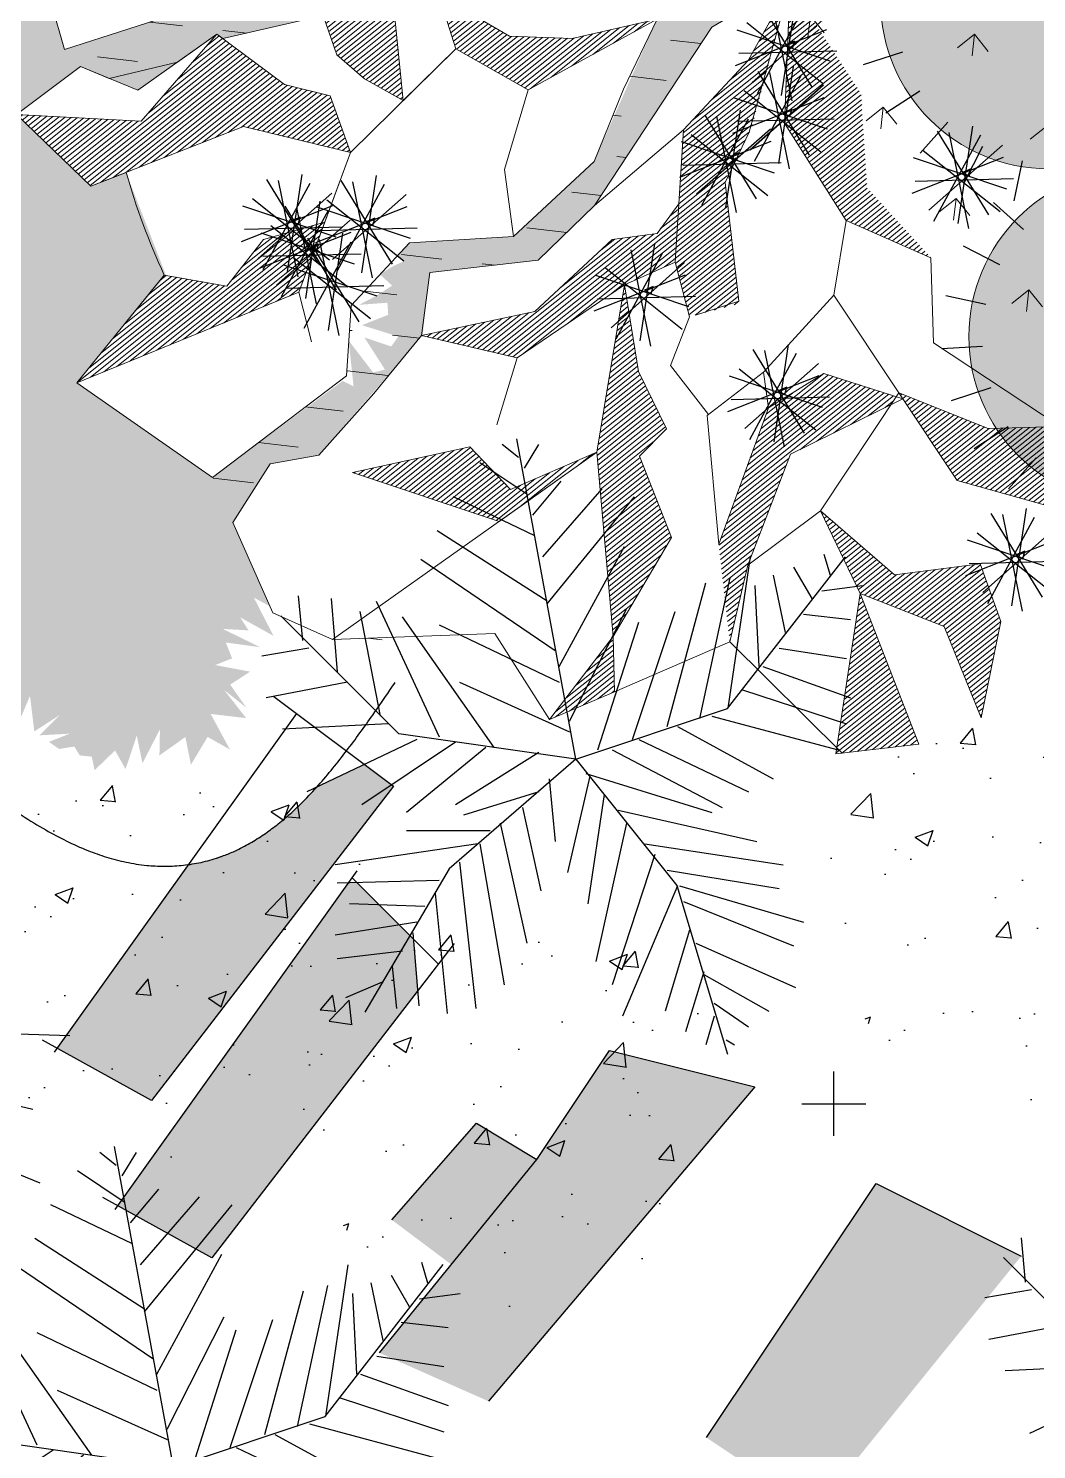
# Model space of a CAD drawing. Header units: millimetres. Extents: x 1933 to 24107, y 1228 to 18074.
# Drawn here: x 21307 to 22303, y 2231 to 3635 of the extents above; entities that cross this region are included whole.
import ezdxf

# ---------------------------------------------------------------- set-up
doc = ezdxf.new("R2010")
doc.units = ezdxf.units.MM
doc.layers.add('marc det', color=74, linetype='Continuous', lineweight=18)
doc.styles.add('ATTR', font='romans.shx', dxfattribs={"width": 0.8, "height": 0.470416})
pattern_1 = [(135, (36861.924, 7111.342), (-5.6669761, -5.6669761), [])]

# ---------------------------------------------------------------- blocks, each defined once
blk = doc.blocks.new('alp hill')
at = {"lineweight": -2}
h = blk.add_hatch(dxfattribs=at)
h.set_pattern_fill('ANSI31', color=49, scale=2.524194, angle=90, style=0)
h.set_pattern_definition(pattern_1)
h.paths.add_polyline_path([(72791.8, -3027.4), (72912.7, -3096.5), (72898.2, -3204.6)])
h.paths.add_polyline_path([(72350.3, -3468.7), (72648.8, -3405.3), (72825.1, -3562.7), (72664.3, -3470.3), (72574.8, -3545.1)])
h.paths.add_polyline_path([(73361.4, -3023.6), (73522.3, -3061), (73373.7, -3344.1)])
h.paths.add_polyline_path([(73277.5, -3497.6), (73436.6, -3388.2), (73602.9, -3428.5), (73655.8, -3320.3), (73638.7, -3126.8), (73545.6, -3297.7), (73373.7, -3344.1)])
h.paths.add_polyline_path([(71600.5, -4788.1), (72001.3, -4826.8), (72177.3, -4662.1), (72065.9, -4749.3)])
h.paths.add_polyline_path([(71749.4, -4395.7), (72027.2, -4480.1), (72161.2, -4476.7), (72033.6, -4378.5)])
h.paths.add_polyline_path([(72275.1, -4097.1), (72222.5, -4203.5), (72130.6, -4215.5), (71986.7, -4299.4), (71856.9, -4111.6), (71610.6, -4097.1), (71772.7, -3973), (72059, -4124.1)])
h.paths.add_polyline_path([(71788.9, -3584.2), (71936.5, -3814.8), (72061.8, -3807.1), (72123.8, -3906.5), (72240, -3954.1), (72204.9, -3811)])
h = blk.add_hatch(dxfattribs=at)
h.set_pattern_fill('ANSI31', color=49, scale=2.524194, angle=90, style=0)
h.set_pattern_definition(pattern_1)
h.paths.add_polyline_path([(73405.4, -3746.2), (73588.1, -3696.4), (73729.4, -3715.9), (73744.4, -3554), (73538.9, -3587.5)])
h.paths.add_polyline_path([(72842.3, -3897.5), (72825.1, -3562.7), (72898.2, -3204.6), (72991, -3412), (72910.2, -3564.9), (72957, -3624.4), (72889, -3730.5)])
h.paths.add_polyline_path([(72413.4, -4426.1), (72561.6, -4360.2), (72685.4, -4370.1), (72847.8, -4426.5), (72610.1, -4259.1), (72458.8, -4323.9)])
h.paths.add_polyline_path([(72883.9, -4841.1), (73082.7, -4811.3), (73166.1, -4847.4), (73138.3, -4689.1), (73149.4, -4636.4), (73101.1, -4523), (72938.4, -4691.2)])
h.paths.add_polyline_path([(72560.3, -4642.7), (72287.6, -4580.4), (72211.3, -4914), (72378.6, -4786.9), (72484.9, -4786.9), (72579.9, -4826.1), (72613.5, -4725.5)])
h = blk.add_hatch(dxfattribs=at)
h.set_pattern_fill('ANSI31', color=49, scale=2.524194, angle=90, style=0)
h.set_pattern_definition(pattern_1)
h.paths.add_polyline_path([(73206.2, -3602), (73146.6, -3374.3), (73128.4, -3219.8), (73085.1, -3409.2), (73152.6, -3688), (73253.3, -3767.9), (73401.3, -3738.3), (73392.9, -3721.9)])
h = blk.add_hatch(dxfattribs=at)
h.set_pattern_fill('DASH', color=121, scale=25.241935, style=0)
h.set_pattern_definition([(0, (36861.92, 7111.34), (80.14315, 80.14315), [80.14315, -80.14315])])
h.paths.add_polyline_path([(72956.7, -4423.2), (72766.1, -4046.7), (72667.8, -3926.7), (72457.3, -3878.7), (72455.3, -3753), (72374.1, -3628.9), (72280.1, -3495.5), (72186.1, -3467.4), (72126.2, -3344.5), (72076, -3428.3), (72316.7, -3657.4), (72310.5, -3796.3), (72410.8, -3932.6), (72613.8, -3968.3), (72755.7, -4132.9), (72797.3, -4281.7), (72847.8, -4426.5), (72676.8, -4408.2), (72530.4, -4447.3), (72435.6, -4500.9), (72413.4, -4426.1), (72332.5, -4371), (72191.3, -4359.5), (71998.9, -4292.3), (71986.7, -4299.4), (71915.2, -4235.7), (71784.8, -4188.8), (71725.9, -4205.6), (71690.5, -4235.5), (71933.9, -4345.2), (72085.2, -4348.2), (72257.4, -4404.5), (72373.1, -4538), (72569, -4517.2), (72632.9, -4429.4), (72810.8, -4521.5), (73012.8, -4517.4), (73073.8, -4551.2), (73096.1, -4528.2)])
h = blk.add_hatch()
h.set_pattern_fill('GRASS', color=112, scale=9.087097, style=0)
h.set_pattern_definition([(90, (-179718.35, -218660.92), (-163.2088, 163.2088), [43.2773, -283.1403]), (45, (-179718.35, -218660.92), (-163.20891, 163.20891), [43.2773, -187.53496]), (135, (-179718.35, -218660.92), (-163.20891, -163.20891), [43.2773, -187.53496])])
h.paths.add_polyline_path([(73716.4, -3722.5), (73462, -3852.1), (73437.9, -4018.8), (73263.2, -4073), (73121.1, -4250.6), (73101.1, -4523), (73149.4, -4636.4), (73138.3, -4689.1), (73166.1, -4847.4), (73082.7, -4811.3), (72883.9, -4841.1), (72755.1, -4777), (72579.9, -4826.1), (72484.9, -4786.9), (72378.6, -4786.9), (72212, -4913.5), (72181.7, -4939.9, 0.699597)])
h = blk.add_hatch(dxfattribs=at)
h.set_pattern_fill('ANSI31', color=49, scale=2.524194, angle=90, style=0)
h.set_pattern_definition(pattern_1)
h.paths.add_polyline_path([(72648, -3730.4), (72455.3, -3753), (72672.4, -3825.7), (72808.2, -3983.7), (72895.1, -4005.9), (72931.1, -4068.5), (72936.8, -3953.3), (72842.3, -3897.5)])
h = blk.add_hatch(dxfattribs=at)
h.set_pattern_fill('ANSI31', color=49, scale=2.524194, angle=90, style=0)
h.set_pattern_definition(pattern_1)
h.paths.add_polyline_path([(73016.7, -4125.7), (73072, -3886.3), (72977, -3849.5), (72936.8, -3953.3), (72923.9, -4215.2), (73035.6, -4365.4), (73101.1, -4523), (73056.6, -4233.1)])
h.paths.add_polyline_path([(73297.4, -4141.4), (73437.9, -4018.8), (73263.2, -4073), (73121.1, -4250.6), (73101.1, -4523), (73264.4, -4325.7)])
h = blk.add_hatch(dxfattribs=at)
h.set_pattern_fill('ANSI31', color=49, scale=2.524194, angle=90, style=0)
h.set_pattern_definition(pattern_1)
h.paths.add_polyline_path([(72366.9, -4210.5), (72286.6, -4244.6), (72226.8, -4285.7), (72191.3, -4359.5), (72332.5, -4371)])
at = {"color": 49, "lineweight": -2}
for p, q in [((72898.2, -3204.6), (72791.8, -3027.4)), ((73373.7, -3344.1), (73361.4, -3023.6)), ((72825.1, -3562.7), (72348, -3136.6)), ((73545.6, -3297.7), (73638.7, -3126.8)), ((72825.1, -3562.7), (72898.2, -3204.6)), ((73373.7, -3344.1), (73545.6, -3297.7)), ((73277.5, -3497.6), (73373.7, -3344.1)), ((73277.5, -3497.6), (73146.6, -3374.3)), ((72648.8, -3405.3), (72350.3, -3468.7)), ((73405.4, -3746.2), (73277.5, -3497.6)), ((72204.9, -3811), (71788.9, -3584.2)), ((72648, -3730.4), (72623, -3594.5)), ((73405.4, -3746.2), (73538.9, -3587.5)), ((73134.9, -3757), (73034, -3659.7)), ((73134.9, -3757), (73152.6, -3688)), ((72204.9, -3811), (72240.6, -3716.5)), ((72648, -3730.4), (72455.3, -3753)), ((72842.3, -3897.5), (72648, -3730.4)), ((72455.3, -3753), (72672.4, -3825.7)), ((73256.1, -3923.8), (73134.9, -3757)), ((73256.1, -3923.8), (73405.4, -3746.2)), ((72275.1, -4097.1), (72204.9, -3811)), ((72672.4, -3825.7), (72808.2, -3983.7)), ((72936.8, -3953.3), (72977, -3849.5)), ((72936.8, -3953.3), (72842.3, -3897.5)), ((73263.2, -4073), (73256.1, -3923.8)), ((72923.9, -4215.2), (72936.8, -3953.3)), ((71772.7, -3973), (71610.6, -4097.1)), ((72581.4, -4097.5), (72613.8, -3968.3)), ((72808.2, -3983.7), (72895.1, -4005.9)), ((72895.1, -4005.9), (72931.1, -4068.5)), ((73263.2, -4073), (73437.9, -4018.8)), ((72923.9, -4215.2), (72766.1, -4046.7)), ((72458.8, -4323.9), (72275.1, -4097.1)), ((72610.1, -4259.1), (72581.4, -4097.5)), ((73121.1, -4250.6), (73263.2, -4073)), ((71725.9, -4205.6), (71843.6, -4172)), ((71843.6, -4172), (71986.7, -4299.4)), ((72286.6, -4244.6), (72366.9, -4210.5)), ((72366.9, -4210.5), (72332.5, -4371)), ((73035.6, -4365.4), (72923.9, -4215.2)), ((72226.8, -4285.7), (72286.6, -4244.6)), ((72847.8, -4426.5), (72610.1, -4259.1)), ((73101.1, -4523), (73121.1, -4250.6)), ((72191.3, -4359.5), (72226.8, -4285.7)), ((73101.1, -4523), (73035.6, -4365.4))]:
    blk.add_line(p, q, dxfattribs=at)
at = {"color": 121, "lineweight": -2}
for p, q in [((72416.8, -3147), (72445.5, -3147)), ((72186.1, -3467.4), (72126.2, -3344.5)), ((72280.1, -3495.5), (72186.1, -3467.4)), ((72374.1, -3628.9), (72280.1, -3495.5)), ((72455.3, -3753), (72374.1, -3628.9)), ((72316.7, -3657.4), (72310.5, -3796.3)), ((72457.3, -3878.7), (72455.3, -3753)), ((72310.5, -3796.3), (72410.8, -3932.6)), ((72667.8, -3926.7), (72457.3, -3878.7)), ((72766.1, -4046.7), (72667.8, -3926.7)), ((72410.8, -3932.6), (72613.8, -3968.3)), ((72613.8, -3968.3), (72755.7, -4132.9)), ((72956.7, -4423.2), (72766.1, -4046.7)), ((72755.7, -4132.9), (72797.3, -4281.7)), ((71784.8, -4188.8), (71725.9, -4205.6)), ((71915.2, -4235.7), (71784.8, -4188.8)), ((71690.5, -4235.5), (71933.9, -4345.2)), ((71986.7, -4299.4), (71915.2, -4235.7)), ((71998.9, -4292.3), (71986.7, -4299.4)), ((72191.3, -4359.5), (71998.9, -4292.3)), ((72797.3, -4281.7), (72847.8, -4426.5))]:
    blk.add_line(p, q, dxfattribs=at)
at = {"color": 49, "lineweight": -2}
for points in [[(72348, -3136.6), (72665.2, -3184.4), (72791.8, -3027.4), (72912.7, -3096.5), (73128.4, -3219.8), (73373.9, -3026.5)], [(72791.8, -3027.4), (72912.7, -3096.5), (72898.2, -3204.6), (72791.8, -3027.4)], [(73361.4, -3023.6), (73522.3, -3061), (73373.7, -3344.1), (73361.4, -3023.6)], [(72348, -3136.6), (72224.4, -3175.5), (72126.2, -3344.5), (72186.1, -3467.4), (72280.1, -3495.5), (72374.1, -3628.9), (72455.3, -3753), (72457.3, -3878.7), (72667.8, -3926.7), (72766.1, -4046.7), (72956.7, -4423.2), (73096.1, -4528.2)], [(73277.5, -3497.6), (73436.6, -3388.2), (73602.9, -3428.5), (73655.8, -3320.3), (73638.7, -3126.8), (73545.6, -3297.7), (73373.7, -3344.1), (73277.5, -3497.6)], [(72842.3, -3897.5), (72825.1, -3562.7), (72898.2, -3204.6), (72991, -3412), (72910.2, -3564.9), (72957, -3624.4), (72889, -3730.5), (72842.3, -3897.5)], [(73128.4, -3219.8), (73146.6, -3374.3), (73206.2, -3602), (73414.3, -3735.7), (73253.3, -3767.9), (73152.6, -3688), (73085.1, -3409.2), (73034, -3659.7)], [(72350.3, -3468.7), (72648.8, -3405.3), (72825.1, -3562.7), (72664.3, -3470.3), (72574.8, -3545.1), (72350.3, -3468.7)], [(72676.8, -4408.2), (72847.8, -4426.5), (72797.3, -4281.7), (72755.7, -4132.9), (72613.8, -3968.3), (72410.8, -3932.6), (72310.5, -3796.3), (72316.7, -3657.4), (72076, -3428.3), (71788.9, -3584.2)], [(72350.3, -3468.7), (72574.8, -3545.1), (72664.3, -3470.3), (72825.1, -3562.7)], [(73405.4, -3746.2), (73588.1, -3696.4), (73729.4, -3715.9), (73744.4, -3554), (73538.9, -3587.5), (73405.4, -3746.2)], [(71788.9, -3584.2), (71936.5, -3814.8), (72061.8, -3807.1), (72123.8, -3906.5), (72240, -3954.1)], [(71788.9, -3584.2), (71936.5, -3814.8), (72061.8, -3807.1), (72123.8, -3906.5), (72240, -3954.1), (72204.9, -3811), (71788.9, -3584.2)], [(72977, -3849.5), (72950.8, -3749.8), (73035.9, -3661.5)], [(73437.9, -4018.8), (73462, -3852.1), (73729.4, -3715.9)], [(72988.7, -3854), (73070.9, -3890.9), (73017.7, -4121.1), (73053.6, -4224.9), (73100.3, -4521)], [(72275.1, -4097.1), (72222.5, -4203.5), (72130.6, -4215.5), (71986.7, -4299.4), (71856.9, -4111.6), (71610.6, -4097.1), (71772.7, -3973), (72059, -4124.1), (72275.1, -4097.1)], [(71749.4, -4395.7), (71654.9, -4321.5), (71690.5, -4235.5), (71933.9, -4345.2), (72085.2, -4348.2), (72257.4, -4404.5), (72373.1, -4538), (72569, -4517.2), (72648.3, -4467.1), (72676.6, -4536.2), (72560.3, -4642.7), (72288.8, -4574.9), (72033.6, -4378.5), (71749.4, -4395.7)], [(72413.4, -4426.1), (72561.6, -4360.2), (72685.4, -4370.1), (72847.8, -4426.5), (72610.1, -4259.1), (72458.8, -4323.9), (72413.4, -4426.1)]]:
    blk.add_lwpolyline(points, dxfattribs=at)
blk.add_lwpolyline([(72076, -3428.3), (72316.7, -3657.4), (72310.5, -3796.3), (72410.8, -3932.6), (72613.8, -3968.3), (72755.7, -4132.9), (72797.3, -4281.7), (72847.8, -4426.5), (72676.8, -4408.2), (72530.4, -4447.3), (72435.6, -4500.9), (72413.4, -4426.1), (72332.5, -4371), (72191.3, -4359.5), (71998.9, -4292.3), (71986.7, -4299.4), (71915.2, -4235.7), (71784.8, -4188.8), (71725.9, -4205.6), (71610.6, -4097.1), (71772.7, -3973), (71839.1, -4008, -0.039758), (71936.5, -3814.8), (71788.9, -3584.2)], format="xyb", close=True, dxfattribs=at)
at = {"color": 121, "lineweight": -2}
blk.add_lwpolyline([(72191.3, -4359.5), (71998.9, -4292.3), (71986.7, -4299.4), (71915.2, -4235.7), (71784.8, -4188.8), (71725.9, -4205.6), (71610.6, -4097.1), (71772.7, -3973), (72059, -4124.1), (72275.1, -4097.1), (72240, -3954.1), (72123.8, -3906.5), (72061.8, -3807.1), (71936.5, -3814.8), (71788.9, -3584.2), (72076, -3428.3), (72316.7, -3657.4), (72310.5, -3796.3), (72410.8, -3932.6), (72613.8, -3968.3), (72755.7, -4132.9), (72797.3, -4281.7), (72847.8, -4426.5)], dxfattribs=at)
blk.add_lwpolyline([(72076, -3428.3), (72316.7, -3657.4), (72310.5, -3796.3), (72410.8, -3932.6), (72613.8, -3968.3), (72755.7, -4132.9), (72797.3, -4281.7), (72847.8, -4426.5), (72676.8, -4408.2), (72530.4, -4447.3), (72435.6, -4500.9), (72413.4, -4426.1), (72332.5, -4371), (72191.3, -4359.5), (71998.9, -4292.3), (71986.7, -4299.4), (71915.2, -4235.7), (71784.8, -4188.8), (71725.9, -4205.6), (71610.6, -4097.1), (71772.7, -3973), (71839.1, -4008, -0.039758), (71936.5, -3814.8), (71788.9, -3584.2)], format="xyb", close=True, dxfattribs=at)
blk.add_lwpolyline([(72458.8, -4323.9), (72610.1, -4259.1), (72847.8, -4426.5), (72685.4, -4370.1), (72561.6, -4360.2), (72413.4, -4426.1), (72332.5, -4371), (72191.3, -4359.5), (72226.8, -4285.7), (72286.6, -4244.6), (72366.9, -4210.5)], close=True, dxfattribs=at)
blk = doc.blocks.new('fff')
at = {"color": 93}
for p, q in [((80686.8, 24306.7), (80654.6, 24332.5)), ((80799.9, 23710.9), (80683.3, 24344.1)), ((80698.9, 24286.1), (80727, 24332.5)), ((80702.9, 24234.5), (80610.4, 24296.4)), ((80715, 24193.2), (80771.3, 24260.3)), ((80735.1, 24110.7), (80851.8, 24244.8)), ((80719, 24152), (80558.1, 24229.3)), ((80743.1, 24017.9), (80916.2, 24229.3)), ((80743.1, 24023), (80525.9, 24162.3)), ((80767.3, 23894.1), (80896, 24131.3)), ((80759.2, 23925), (80493.7, 24105.5)), ((81099.8, 23810.9), (81333.1, 24110.8)), ((81101.3, 23811.5), (81145.5, 24110.7)), ((81290.4, 24115.9), (81302.4, 24074.6)), ((81044.9, 23790.9), (81105.3, 24069.4)), ((81189.8, 24074.6), (81213.9, 23961.1)), ((81230, 24090.1), (81266.2, 24028.2)), ((80980.5, 23775.4), (81057, 24059.1)), ((81153.6, 24054), (81161.6, 23894.1)), ((81286.3, 24043.6), (81366.8, 24054)), ((80260.3, 23945.6), (80252.3, 24033.3)), ((80316.6, 24028.2), (80328.7, 23883.7)), ((80405.2, 24023), (80529.9, 23754.8)), ((80450.1, 23760.9), (80216.8, 23994.2)), ((80373, 24002.4), (80413.2, 23796.1)), ((80638.5, 23734.2), (80457.5, 23992.1)), ((80787.4, 23785.7), (80900.1, 24007.5)), ((80912.1, 23749.6), (80996.6, 24002.4)), ((81250.1, 23997.2), (81342.7, 23986.9)), ((80529.9, 23976.6), (80767.3, 23863.1)), ((80843.7, 23729), (80924.2, 23981.7)), ((80272.4, 23930.2), (80179.8, 23914.7)), ((81201.8, 23930.2), (81334.6, 23909.5)), ((81169.6, 23894.1), (81342.7, 23832.2)), ((80348.8, 23863.1), (80187.9, 23832.2)), ((80570.1, 23863.1), (80787.4, 23765.1)), ((81129.4, 23847.6), (81334.6, 23780.6)), ((80799.9, 23710.9), (81099.8, 23810.9)), ((81069.1, 23796.1), (81318.5, 23729)), ((80429.3, 23780.6), (80220.1, 23770.3)), ((80799.9, 23710.9), (80450.1, 23760.9)), ((81000.7, 23775.4), (81189.8, 23672.3)), ((80485.6, 23749.6), (80268.4, 23646.5)), ((80562.1, 23744.5), (80377, 23620.7)), ((80622.4, 23734.2), (80465.5, 23605.2)), ((80924.2, 23749.6), (81141.5, 23646.5)), ((80799.9, 23710.9), (80550, 23494.4)), ((80727, 23723.8), (80562.1, 23620.7)), ((80799.9, 23710.9), (80999.9, 23461)), ((80871.9, 23729), (81089.2, 23615.5)), ((80827.6, 23677.4), (80783.4, 23486.6)), ((80819.6, 23682.6), (81069.1, 23605.2)), ((80727, 23646.5), (80578.2, 23600)), ((80747.2, 23672.3), (80759.2, 23548.5)), ((80855.8, 23641.3), (80823.6, 23424.7)), ((80694.9, 23615.5), (80731.1, 23450.4)), ((80884, 23610.4), (81157.6, 23548.5)), ((80630.5, 23569.1), (80465.5, 23569.1)), ((80650.6, 23584.6), (80702.9, 23347.3)), ((80900.1, 23584.6), (80839.7, 23311.2)), ((80606.3, 23543.3), (80324.7, 23502)), ((80610.4, 23543.3), (80658.7, 23264.7)), ((80936.3, 23543.3), (81209.9, 23502)), ((80570.1, 23507.2), (80602.3, 23218.3)), ((80956.4, 23522.7), (80871.9, 23264.7)), ((80550, 23494.4), (80383.4, 23211.1)), ((80980.5, 23491.7), (81201.8, 23455.6)), ((80529.9, 23471.1), (80328.7, 23465.9)), ((81000.7, 23460.8), (80892, 23202.8)), ((80999.9, 23461), (81099.8, 23127.8)), ((81004.7, 23460.8), (81250.1, 23388.5)), ((80501.7, 23419.5), (80352.8, 23424.7)), ((80521.8, 23445.3), (80546, 23208)), ((81012.7, 23429.8), (81230, 23342.1)), ((80485.6, 23388.5), (80324.7, 23362.8)), ((80477.6, 23367.9), (80489.7, 23223.5)), ((81024.8, 23373.1), (80976.5, 23213.2)), ((81036.9, 23347.3), (81234, 23259.6)), ((80457.5, 23331.8), (80328.7, 23316.3)), ((80437.3, 23300.9), (80445.4, 23218.3)), ((81053, 23290.5), (81016.7, 23171.9)), ((81053, 23285.4), (81181.7, 23213.2)), ((80417.2, 23269.9), (80344.8, 23239)), ((81073.1, 23228.6), (81141.5, 23182.2)), ((81073.1, 23202.8), (81057, 23146.1)), ((81097.2, 23156.4), (81113.3, 23146.1))]:
    blk.add_line(p, q, dxfattribs=at)
at = {"color": 93, "style": 'ATTR', "width": 0.8, "flags": 9}
blk.add_attdef('ESTCODE', (80799.9, 23710.9), '', height=0.00304, dxfattribs=at)

msp = doc.modelspace()

# ---------------------------------------------------------------- hatches: boundary and pattern name
h = msp.add_hatch(color=4)
h.paths.add_polyline_path([(21498.6, 3041.6), (21524, 3040.2), (21515.7, 3053.1), (21548.7, 3034.7), (21529.3, 3072.5), (21544.7, 3064.3), (21508.4, 3147), (21545.4, 3204.7), (21593.3, 3213.4), (21696.1, 3331.8), (21702.9, 3393.8), (21810.2, 3405.9), (21865.7, 3460), (21981.5, 3636.3), (22058.4, 3676.9), (22046.9, 3693.4), (22014.7, 3680), (21914.5, 3693.4), (21830.8, 3675.4), (21794.2, 3704.8), (21698, 3726.1), (21633, 3666.3), (21545.8, 3648.3), (21469, 3655), (21341.9, 3614.1), (21329, 3658.8), (21379.7, 3689.4), (21355.1, 3733.1), (21364.9, 3807.7), (21296.3, 3858.1), (21256.3, 3849.5, 0.138657), (21086.9, 3803.3, 0.239634), (20982.4, 3639.7, 0.010124), (20948.4, 3414.4), (20970.4, 3415.1), (20998.5, 3337.5), (21003.6, 3270.8), (20926.3, 3211.1), (20866.3, 3203.7), (20855.1, 3235.4, -0.100144), (20755.4, 3189), (20783.5, 3176.7), (20835, 3134.1), (20834.8, 3130.9), (20858.7, 3134.6), (20855.4, 3150.8), (20926.9, 3191.7, 0.010726), (20991.7, 3208.2, -0.119881), (21069.7, 3114, -0.0717), (21214.8, 3019), (21218.1, 3032.4), (21226.4, 3023.9), (21227.7, 3011.2), (21232.8, 3004.2), (21247.9, 3013.8), (21248.8, 3001.8), (21239.9, 2998.3), (21250.2, 2989.8), (21260.1, 3001.8), (21266.5, 2992), (21258.7, 2980.3), (21272.2, 2972.3), (21287.9, 2981.9), (21296.6, 2948.4), (21308.1, 2975.4), (21312.4, 2940.4), (21337.9, 2956.8), (21317.6, 2936.5), (21347.3, 2938.1), (21326.8, 2930), (21336.8, 2923), (21351.9, 2925.4), (21357.3, 2916.6), (21369.2, 2915.4), (21371.9, 2902), (21392.1, 2921.5), (21402.5, 2903.2), (21413.6, 2936.3), (21419.2, 2908.9), (21436.5, 2942.4), (21436, 2916.6), (21461.6, 2934.8), (21467.1, 2907.4), (21483.6, 2934.9), (21505.6, 2922.5), (21486.6, 2957.6), (21521.7, 2953.5), (21500, 2981.2), (21521.9, 2963.8), (21505.9, 2986.6), (21525.6, 2999.4), (21491.1, 3005.9), (21507.8, 3012.5), (21501.6, 3028.2), (21535.7, 3023.5)])
h.paths.add_polyline_path([(21354.2, 3285), (21442.5, 3390.9), (21403, 3492.7), (21368, 3479), (21294.4, 3549.8), (21357.8, 3597.3), (21414.4, 3574), (21492.7, 3629.2), (21498.3, 3625), (21597.7, 3647.6), (21665.4, 3645.5), (21712, 3667.3), (21727, 3704.2), (21771.1, 3672.2), (21841.6, 3644.6), (21927.6, 3644.1), (21865.4, 3503.4), (21785.6, 3429.6), (21682.8, 3423.2), (21671.2, 3410.6), (21677.3, 3404.9), (21666.9, 3400), (21653.8, 3391.9), (21665.9, 3380.8), (21650.5, 3370.8), (21633.1, 3361.8), (21661.2, 3363.9), (21662.1, 3352), (21636.1, 3341.7), (21672, 3330.5), (21665, 3320.7), (21638.5, 3329.6), (21658.8, 3297.9), (21647.2, 3294.9), (21623, 3326.4), (21627.8, 3281.4), (21617, 3286.6), (21488.2, 3191.4)], flags=16)
at = {"lineweight": 25}
h = msp.add_hatch(dxfattribs=at)
h.set_pattern_fill('AR-CONC', color=151, style=0)
h.set_pattern_definition([(50, (-69254.87, -10308.59), (182.18467, -15.93909), [19.05, -209.55]), (355, (-69254.87, -10308.6), (-35.24283, 191.05664), [15.24, -167.64]), (100.451, (-69239.69, -10309.92), (146.9425, 175.1167), [16.19, -178.09]), (46.1842, (-69254.87, -10257.8), (271.07904, -42.04233), [28.575, -314.325]), (96.6356, (-69232.28, -10261.3), (237.4042, 247.42556), [24.285, -267.135]), (351.184, (-69254.87, -10257.8), (237.4046, 247.4251), [22.86, -251.46]), (21, (-69229.47, -10270.49), (151.61488, -102.26552), [19.05, -209.55]), (326, (-69229.47, -10270.5), (61.80203, 184.18797), [15.24, -167.64]), (71.4514, (-69216.84, -10279.01), (213.4165, 81.92286), [16.19, -178.09]), (37.5, (-69254.87, -10308.59), (3.088603, 84.55504), [0, -165.608, 0, -170.18, 0, -168.275]), (7.5, (-69254.87, -10308.59), (66.81966, 100.180575), [0, -97.028, 0, -161.798, 0, -64.135]), (327.5, (-69311.51, -10308.59), (135.590595, -5.728744), [0, -63.5, 0, -198.12, 0, -262.89]), (317.5, (-69336.91, -10308.59), (148.12918, 25.42649), [0, -82.55, 0, -131.572, 0, -186.69])])
edge = h.paths.add_edge_path()
edge.add_arc((22301.8, 2777.3), 207.5, 0, 360)
h = msp.add_hatch(dxfattribs=at)
h.set_pattern_fill('AR-CONC', color=151, style=0)
h.set_pattern_definition([(50, (-70104.7, -10365.2), (182.18467, -15.93909), [19.05, -209.55]), (355, (-70104.7, -10365.2), (-35.24283, 191.05664), [15.24, -167.64]), (100.451, (-70089.52, -10366.53), (146.9425, 175.1167), [16.19, -178.09]), (46.1842, (-70104.7, -10314.4), (271.07904, -42.04233), [28.575, -314.325]), (96.6356, (-70082.12, -10317.9), (237.4042, 247.42556), [24.285, -267.135]), (351.184, (-70104.7, -10314.4), (237.4046, 247.4251), [22.86, -251.46]), (21, (-70079.3, -10327.1), (151.61488, -102.26552), [19.05, -209.55]), (326, (-70079.3, -10327.1), (61.80203, 184.18797), [15.24, -167.64]), (71.4514, (-70066.67, -10335.62), (213.4165, 81.92286), [16.19, -178.09]), (37.5, (-70104.705, -10365.2), (3.088603, 84.55504), [0, -165.608, 0, -170.18, 0, -168.275]), (7.5, (-70104.705, -10365.2), (66.81966, 100.180575), [0, -97.028, 0, -161.798, 0, -64.135]), (327.5, (-70161.35, -10365.2), (135.590595, -5.728744), [0, -63.5, 0, -198.12, 0, -262.89]), (317.5, (-70186.75, -10365.2), (148.12918, 25.42649), [0, -82.55, 0, -131.572, 0, -186.69])])
edge = h.paths.add_edge_path()
edge.add_arc((21451.9, 2720.7), 207.5, 0, 360)
h = msp.add_hatch(color=30)
edge = h.paths.add_edge_path()
edge.add_line((21667.3, 2886.3), (21638.6, 2907.8))
edge.add_line((21638.6, 2907.8), (21591.5, 2885.4))
edge.add_spline(control_points=[(21591.5, 2885.4), (21587, 2880.5), (21582.4, 2875.6), (21574.1, 2867.3), (21570.4, 2863.8), (21562.9, 2856.9), (21559, 2853.6), (21550.9, 2847), (21546.7, 2843.9), (21538.1, 2837.7), (21533.6, 2834.8), (21524.2, 2829.2), (21519.4, 2826.5), (21510.8, 2822.3), (21507.3, 2820.7), (21501.8, 2818.5), (21499.9, 2817.8), (21497.1, 2816.8), (21496.1, 2816.4), (21494.2, 2815.8), (21493.3, 2815.4), (21486.6, 2813.3), (21480.8, 2811.7), (21471.6, 2809.9), (21468.2, 2809.3), (21464.9, 2808.8)], knot_values=[20584.104195, 20584.104195, 20584.104195, 20584.104195, 20616.505983, 20616.505983, 20640.823009, 20640.823009, 20665.140034, 20665.140034, 20689.45706, 20689.45706, 20713.774085, 20713.774085, 20738.091111, 20738.091111, 20754.739965, 20754.739965, 20763.064393, 20763.064393, 20767.226606, 20767.226606, 20771.38882, 20771.38882, 20796.294842, 20796.294842, 20810.63416, 20810.63416, 20810.63416, 20810.63416], degree=3, periodic=0)
edge.add_line((21464.9, 2808.8), (21335, 2627.2))
edge.add_line((21335, 2627.2), (21428, 2575.6))
edge.add_line((21428, 2575.6), (21667.3, 2886.3))
h.paths.add_polyline_path([(21691, 2684.1), (21686.7, 2735.4), (21631.1, 2791), (21622.9, 2790.7), (21394.9, 2471.8), (21487.8, 2420.2)])
h.paths.add_polyline_path([(21809, 2517.5), (21749.2, 2553.4), (21665.5, 2457.8), (21724.5, 2413.6)])
at = {"lineweight": 25, "true_color": 0xe07000}
h = msp.add_hatch(dxfattribs=at)
h.set_pattern_fill('AR-CONC', color=32, style=0)
h.set_pattern_definition([(50, (-69770.31, -10512.77), (182.18467, -15.93909), [19.05, -209.55]), (355, (-69770.31, -10512.77), (-35.24283, 191.05664), [15.24, -167.64]), (100.451, (-69755.13, -10514.1), (146.9425, 175.1167), [16.19, -178.09]), (46.1842, (-69770.3, -10461.97), (271.07904, -42.04233), [28.575, -314.325]), (96.6356, (-69747.72, -10465.48), (237.4042, 247.42556), [24.285, -267.135]), (351.184, (-69770.3, -10461.97), (237.4046, 247.4251), [22.86, -251.46]), (21, (-69744.91, -10474.67), (151.61488, -102.26552), [19.05, -209.55]), (326, (-69744.91, -10474.67), (61.80203, 184.18797), [15.24, -167.64]), (71.4514, (-69732.28, -10483.2), (213.4165, 81.92286), [16.19, -178.09]), (37.5, (-69770.31, -10512.77), (3.088603, 84.55504), [0, -165.608, 0, -170.18, 0, -168.275]), (7.5, (-69770.31, -10512.77), (66.81966, 100.180575), [0, -97.028, 0, -161.798, 0, -64.135]), (327.5, (-69826.95, -10512.77), (135.590595, -5.728744), [0, -63.5, 0, -198.12, 0, -262.89]), (317.5, (-69852.35, -10512.77), (148.12918, 25.42649), [0, -82.55, 0, -131.572, 0, -186.69])])
edge = h.paths.add_edge_path()
edge.add_arc((21786.3, 2573.1), 207.5, 0, 360)
h = msp.add_hatch(color=30)
h.set_gradient(color1=(250, 136, 5), one_color=1, tint=1, name='INVCURVED')
h.paths.add_polyline_path([(22024.3, 2589.3), (21880.8, 2625.1), (21809, 2517.5), (21653.5, 2326.3), (21761.2, 2278.5)])
h.paths.add_polyline_path([(22287.5, 2421.9), (22144, 2493.6), (21976.5, 2242.6), (22084.2, 2170.9)])
at = {"layer": 'marc det', "lineweight": 40}
h = msp.add_hatch(color=72, dxfattribs=at)
h.paths.add_polyline_path([(22480.4, 3662.1, 1), (22148.6, 3662.1, 1)])
h.paths.add_polyline_path([(22321.4, 3663.6), (22321.4, 3663.5), (22321.4, 3663.5), (22321.4, 3663.6)], flags=24)
h = msp.add_hatch(color=3, dxfattribs=at)
h.paths.add_polyline_path([(22567.5, 3330.5, 1), (22235.7, 3330.5, 1)])
h.paths.add_polyline_path([(22408.4, 3331.9), (22408.4, 3331.9), (22408.4, 3331.9), (22408.4, 3331.9)], flags=24)

# ---------------------------------------------------------------- linework, layer by layer
at = {"color": 85}
for p, q in [((22026.8, 3570.7), (22073.1, 3656)), ((22029.9, 3659.7), (22080.6, 3576.9)), ((22061.2, 3563.4), (22041.8, 3658.5)), ((22064.7, 3664.6), (22050.4, 3568.6)), ((22092.2, 3579.9), (22016.3, 3640.3)), ((22094.5, 3645.9), (22021.8, 3581.6)), ((22005.1, 3598.4), (22095.5, 3634)), ((22006.4, 3633.6), (22098.4, 3602.8)), ((22105.4, 3612.5), (22008.4, 3610)), ((22170.2, 3611.4), (22131.3, 3598.8)), ((22062.1, 3597.4), (22047.7, 3501.4)), ((22024.1, 3503.6), (22070.5, 3588.9)), ((22027.3, 3592.5), (22078, 3509.8)), ((22058.5, 3496.2), (22039.2, 3591.4)), ((22002.5, 3531.3), (22092.8, 3566.8)), ((22089.6, 3512.7), (22013.6, 3573.2)), ((22009.7, 3554.1), (21995.4, 3458.1)), ((22003.7, 3566.4), (22095.8, 3535.6)), ((21971.8, 3460.2), (22018.1, 3545.6)), ((21974.9, 3549.2), (22025.6, 3466.5)), ((22006.2, 3452.9), (21986.8, 3548.1)), ((22102.8, 3545.3), (22005.7, 3542.8)), ((22215.1, 3542.2), (22187.7, 3511.8)), ((22037.2, 3469.4), (21961.3, 3529.9)), ((22039.6, 3535.5), (21966.8, 3471.2)), ((22201.3, 3444.4), (22247.6, 3529.7)), ((22204.4, 3533.4), (22255.1, 3450.6)), ((22235.7, 3437.1), (22216.3, 3532.2)), ((22239.2, 3538.3), (22224.8, 3442.3)), ((21950.1, 3488), (22040.5, 3523.5)), ((21951.4, 3523.1), (22043.4, 3492.3)), ((22266.7, 3453.6), (22190.7, 3514)), ((22269, 3519.6), (22196.3, 3455.3)), ((22249.2, 3518.1), (22230.8, 3482.1)), ((22050.4, 3502), (21953.4, 3499.5)), ((22179.6, 3472.1), (22269.9, 3507.7)), ((22180.8, 3507.3), (22272.9, 3476.4)), ((22288.5, 3504.2), (22280.1, 3464.7)), ((21541.7, 3485.8), (21592.5, 3403)), ((21573, 3389.5), (21553.7, 3484.6)), ((21576.6, 3490.7), (21562.2, 3394.7)), ((21615.2, 3484.7), (21665.9, 3401.9)), ((21646.4, 3388.4), (21627.1, 3483.5)), ((21650, 3489.6), (21635.6, 3393.5)), ((22279.9, 3486.2), (22182.8, 3483.7)), ((21606.4, 3472), (21533.7, 3407.7)), ((21538.6, 3396.8), (21584.9, 3482.1)), ((21679.8, 3470.9), (21607.1, 3406.6)), ((21612, 3395.7), (21658.4, 3481)), ((21517, 3424.5), (21607.3, 3460.1)), ((21518.2, 3459.7), (21610.3, 3428.9)), ((21604.1, 3406), (21528.1, 3466.4)), ((21556.7, 3370.2), (21603, 3455.5)), ((21559.8, 3459.2), (21610.5, 3376.4)), ((21591.1, 3362.9), (21571.7, 3458)), ((21594.6, 3464.1), (21580.3, 3368.1)), ((21590.4, 3423.4), (21680.7, 3459)), ((21591.6, 3458.5), (21683.7, 3427.7)), ((21677.5, 3404.9), (21601.5, 3465.3)), ((21624.4, 3445.4), (21551.7, 3381.1)), ((21617.2, 3438.6), (21520.2, 3436.1)), ((21535, 3397.9), (21625.4, 3433.5)), ((21536.3, 3433.1), (21628.3, 3402.2)), ((21622.1, 3379.4), (21546.2, 3439.8)), ((21582.2, 3427.7), (21632.9, 3344.9)), ((21690.7, 3437.5), (21593.6, 3434.9)), ((21613.5, 3331.4), (21594.1, 3426.5)), ((21617, 3432.6), (21602.7, 3336.6)), ((21635.3, 3412), (21538.3, 3409.5)), ((21579.1, 3338.7), (21625.4, 3424)), ((21887.2, 3328.3), (21933.5, 3413.6)), ((21921.6, 3320.9), (21902.2, 3416.1)), ((21925.1, 3422.1), (21910.8, 3326.1)), ((21558.7, 3401.5), (21650.7, 3370.7)), ((21644.5, 3347.9), (21568.6, 3408.3)), ((21954.9, 3403.5), (21882.2, 3339.2)), ((21865.5, 3356), (21955.8, 3391.5)), ((21866.8, 3391.1), (21958.8, 3360.3)), ((21952.6, 3337.5), (21876.6, 3397.9)), ((21657.7, 3380.5), (21560.7, 3377.9)), ((21965.8, 3370.1), (21868.8, 3367.5)), ((22019.3, 3228.8), (22065.6, 3314.1)), ((22022.4, 3317.8), (22073.1, 3235)), ((22053.7, 3221.4), (22034.3, 3316.6)), ((22057.2, 3322.6), (22042.9, 3226.6)), ((22249.2, 3320.6), (22208.9, 3318.5)), ((22087.1, 3304), (22014.3, 3239.7)), ((21997.6, 3256.5), (22088, 3292)), ((21998.9, 3291.6), (22090.9, 3260.8)), ((22084.7, 3238), (22008.8, 3298.4)), ((22097.9, 3270.6), (22000.9, 3268)), ((22292.3, 3160.5), (22278, 3064.5)), ((22254.4, 3066.7), (22300.7, 3152)), ((22257.5, 3155.7), (22308.2, 3072.9)), ((22288.8, 3059.3), (22269.4, 3154.5)), ((22319.8, 3075.8), (22243.9, 3136.3)), ((22322.1, 3141.9), (22249.4, 3077.6)), ((22232.7, 3094.4), (22323.1, 3129.9)), ((22234, 3129.5), (22326, 3098.7)), ((22333, 3108.5), (22236, 3105.9)), ((20553.2, 2806), (21317.8, 2494.5)), ((20550.9, 2742.3), (21311, 2567.2)), ((20532.7, 2665), (21347.4, 2640))]:
    msp.add_line(p, q, dxfattribs=at)
at = {"color": 85, "lineweight": 40}
msp.add_line((22091.9, 3578.8), (22019.2, 3514.5), dxfattribs=at)
for p, q in [((22153.8, 3551.6), (22187.4, 3573.4)), ((22289.7, 3436.3), (22260.1, 3463)), ((22266.5, 3401.5), (22230.5, 3419.9)), ((22252.6, 3362.2), (22213, 3370.6)), ((22257.3, 3279.7), (22218.4, 3267.1)), ((22240.9, 3219.9), (22274.5, 3241.7)), ((22302.2, 3210.5), (22274.8, 3180.1))]:
    msp.add_line(p, q)
at = {"color": 32, "true_color": 0xe07000}
for p, q in [((21548.9, 2975), (21667.3, 2886.3)), ((21332.3, 2623.4), (21571.6, 2958)), ((21667.3, 2886.3), (21428, 2575.6)), ((21392.1, 2468), (21631.4, 2802.6)), ((21626.4, 2795.7), (21711.5, 2710.7)), ((21727.1, 2730.9), (21487.8, 2420.2)), ((21428, 2575.6), (21320.4, 2635.3)), ((21809, 2517.5), (21880.8, 2625.1)), ((21880.8, 2625.1), (22024.3, 2589.3)), ((22024.3, 2589.3), (21761.2, 2278.5)), ((21665.5, 2457.8), (21749.2, 2553.4)), ((21749.2, 2553.4), (21809, 2517.5)), ((21653.5, 2326.3), (21809, 2517.5)), ((21976.5, 2242.6), (22144, 2493.6)), ((22144, 2493.6), (22287.5, 2421.9)), ((21487.8, 2420.2), (21380.2, 2479.9))]:
    msp.add_line(p, q, dxfattribs=at)
at = {"color": 74}
for p, q in [((22102.4, 2544.3), (22102.4, 2604.3)), ((22070.6, 2572.5), (22134.1, 2572.5)), ((22102.4, 2540.8), (22102.4, 2544.3))]:
    msp.add_line(p, q, dxfattribs=at)
at = {"color": 85}
for points in [[(22061.4, 3615.1), (22063.4, 3622.4), (22054.8, 3618.8)], [(22058.8, 3547.9), (22060.7, 3555.2), (22052.2, 3551.6)], [(22006.4, 3504.6), (22008.4, 3511.9), (21999.8, 3508.3)], [(22235.9, 3488.8), (22237.9, 3496.1), (22229.3, 3492.5)], [(21573.2, 3441.2), (21575.2, 3448.5), (21566.6, 3444.9)], [(21646.7, 3440.1), (21648.7, 3447.4), (21640.1, 3443.8)], [(21591.3, 3414.6), (21593.3, 3421.9), (21584.7, 3418.3)], [(21921.8, 3372.6), (21923.8, 3379.9), (21915.2, 3376.4)], [(22053.9, 3273.2), (22055.9, 3280.5), (22047.3, 3276.9)], [(22289, 3111), (22291, 3118.3), (22282.4, 3114.8)]]:
    msp.add_lwpolyline(points, close=True, dxfattribs=at)
at = {"color": 49}
msp.add_open_spline([(21023.5, 3051.8), (21025.5, 3051.1), (21027.5, 3050.4), (21040, 3045.7), (21050.5, 3041.1), (21064.2, 3034), (21067.2, 3032.4), (21071.5, 3030), (21072.8, 3029.3), (21075.3, 3027.8), (21076.5, 3027.1), (21078.8, 3025.8), (21080, 3025.1), (21083.6, 3022.9), (21086, 3021.4), (21093.2, 3016.8), (21098.2, 3013.5), (21110.7, 3004.8), (21118.5, 2999.2), (21134.2, 2987.4), (21142.2, 2981.2), (21158.4, 2968.3), (21166.6, 2961.6), (21183.1, 2948.1), (21191.5, 2941.1), (21208.3, 2927.2), (21216.8, 2920.2), (21233.9, 2906.3), (21242.6, 2899.4), (21260, 2885.9), (21268.9, 2879.2), (21285.2, 2867.5), (21292.7, 2862.3), (21308, 2852.3), (21315.8, 2847.5), (21330.3, 2839.2), (21337.1, 2835.6), (21350.9, 2828.8), (21358, 2825.6), (21371.3, 2820.3), (21377.4, 2818.1), (21390, 2814.3), (21396.5, 2812.6), (21409.7, 2809.8), (21416.5, 2808.7), (21429, 2807.5), (21434.6, 2807.2), (21446, 2807.1), (21451.7, 2807.4), (21463.3, 2808.5), (21469.1, 2809.4), (21480.8, 2811.7), (21486.6, 2813.3), (21493.3, 2815.4), (21494.2, 2815.8), (21496.1, 2816.4), (21497.1, 2816.8), (21499.9, 2817.8), (21501.8, 2818.5), (21507.3, 2820.7), (21510.8, 2822.3), (21519.4, 2826.5), (21524.2, 2829.2), (21533.6, 2834.8), (21538.1, 2837.7), (21546.7, 2843.9), (21550.9, 2847), (21559, 2853.6), (21562.9, 2856.9), (21570.4, 2863.8), (21574.1, 2867.3), (21583, 2876.2), (21588.1, 2881.6), (21597.9, 2892.6), (21602.7, 2898.2), (21612, 2909.6), (21616.5, 2915.4), (21625.4, 2927), (21629.8, 2932.9), (21638.4, 2944.7), (21642.6, 2950.6), (21652.5, 2964.7), (21658.1, 2972.9), (21665.5, 2983.6), (21667.2, 2986.2), (21669, 2988.8)], degree=3, knots=[19662.742889, 19662.742889, 19662.742889, 19662.742889, 19679.006809, 19679.006809, 19764.637804, 19764.637804, 19788.491414, 19788.491414, 19798.875065, 19798.875065, 19808.058464, 19808.058464, 19817.241863, 19817.241863, 19835.608661, 19835.608661, 19872.342257, 19872.342257, 19927.822985, 19927.822985, 19983.303714, 19983.303714, 20038.784442, 20038.784442, 20094.265171, 20094.265171, 20149.745899, 20149.745899, 20205.226627, 20205.226627, 20260.707356, 20260.707356, 20306.577767, 20306.577767, 20352.448177, 20352.448177, 20390.770278, 20390.770278, 20429.092379, 20429.092379, 20460.636735, 20460.636735, 20492.181091, 20492.181091, 20523.725447, 20523.725447, 20548.631469, 20548.631469, 20573.537491, 20573.537491, 20598.443513, 20598.443513, 20623.349535, 20623.349535, 20627.511748, 20627.511748, 20631.673962, 20631.673962, 20639.998389, 20639.998389, 20656.647244, 20656.647244, 20680.96427, 20680.96427, 20705.281295, 20705.281295, 20729.598321, 20729.598321, 20753.915346, 20753.915346, 20778.232371, 20778.232371, 20814.234215, 20814.234215, 20850.236058, 20850.236058, 20886.237902, 20886.237902, 20922.239745, 20922.239745, 20958.241588, 20958.241588, 21008.322759, 21008.322759, 21024.402403, 21024.402403, 21024.402403, 21024.402403], dxfattribs=at)
at = {"layer": 'marc det', "color": 3}
for centre in [(22314.5, 3662.1), (22401.6, 3330.5)]:
    msp.add_circle(centre, 165.9, dxfattribs=at)

# ---------------------------------------------------------------- block references
at = {"color": 92, "xscale": 0.4999999999881766, "yscale": 0.4999999999881766, "zscale": 0.4999999999881766}
for p in [(-18552.6, -8942.5), (-18950.2, -9641.9)]:
    msp.add_blockref('fff', p, dxfattribs=at)
at = {"xscale": 0.4999999999881766, "yscale": 0.4999999999881766, "zscale": 0.4999999999881766}
msp.add_blockref('fff', (-17838.5, -9576.6), dxfattribs=at)
at = {"layer": 'marc det', "color": 6, "xscale": -0.4999999999921043, "yscale": 0.5000000000109139, "zscale": 0.5000000000000001, "rotation": 173.559902596816}
msp.add_blockref('alp hill', (-14514.5, 5530.2), dxfattribs=at)

doc.saveas('drawing.dxf')
